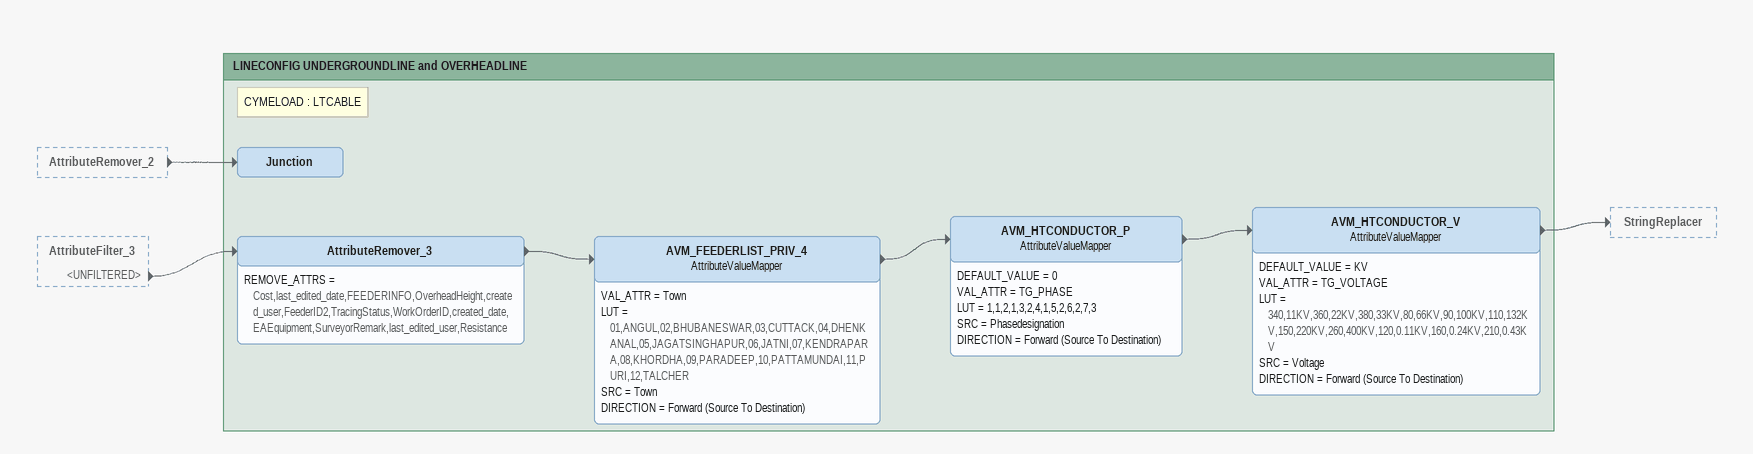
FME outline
AttributeRemover_2 [outside]
    -> Junction
AttributeFilter_3 [outside]
    <UNFILTERED> -> AttributeRemover_3

Bookmark: LINECONFIG UNDERGROUNDLINE and OVERHEADLINE
Note: CYMELOAD : LTCABLE
Junction
AttributeRemover_3
    REMOVE_ATTRS = Cost,last_edited_date,FEEDERINFO,OverheadHeight,created_user,FeederID2,TracingStatus,WorkOrderID,created_date,EAEquipment,SurveyorRemark,last_edited_user,Resistance
    -> AVM_FEEDERLIST_PRIV_4
AVM_FEEDERLIST_PRIV_4: AttributeValueMapper
    VAL_ATTR = Town
    LUT = 01,ANGUL,02,BHUBANESWAR,03,CUTTACK,04,DHENKANAL,05,JAGATSINGHAPUR,06,JATNI,07,KENDRAPARA,08,KHORDHA,09,PARADEEP,10,PATTAMUNDAI,11,PURI,12,TALCHER
    SRC = Town
    DIRECTION = Forward (Source To Destination)
    -> AVM_HTCONDUCTOR_P
AVM_HTCONDUCTOR_P: AttributeValueMapper
    DEFAULT_VALUE = 0
    VAL_ATTR = TG_PHASE
    LUT = 1,1,2,1,3,2,4,1,5,2,6,2,7,3
    SRC = Phasedesignation
    DIRECTION = Forward (Source To Destination)
    -> AVM_HTCONDUCTOR_V
AVM_HTCONDUCTOR_V: AttributeValueMapper
    DEFAULT_VALUE = KV
    VAL_ATTR = TG_VOLTAGE
    LUT = 340,11KV,360,22KV,380,33KV,80,66KV,90,100KV,110,132KV,150,220KV,260,400KV,120,0.11KV,160,0.24KV,210,0.43KV
    SRC = Voltage
    DIRECTION = Forward (Source To Destination)
    -> StringReplacer
